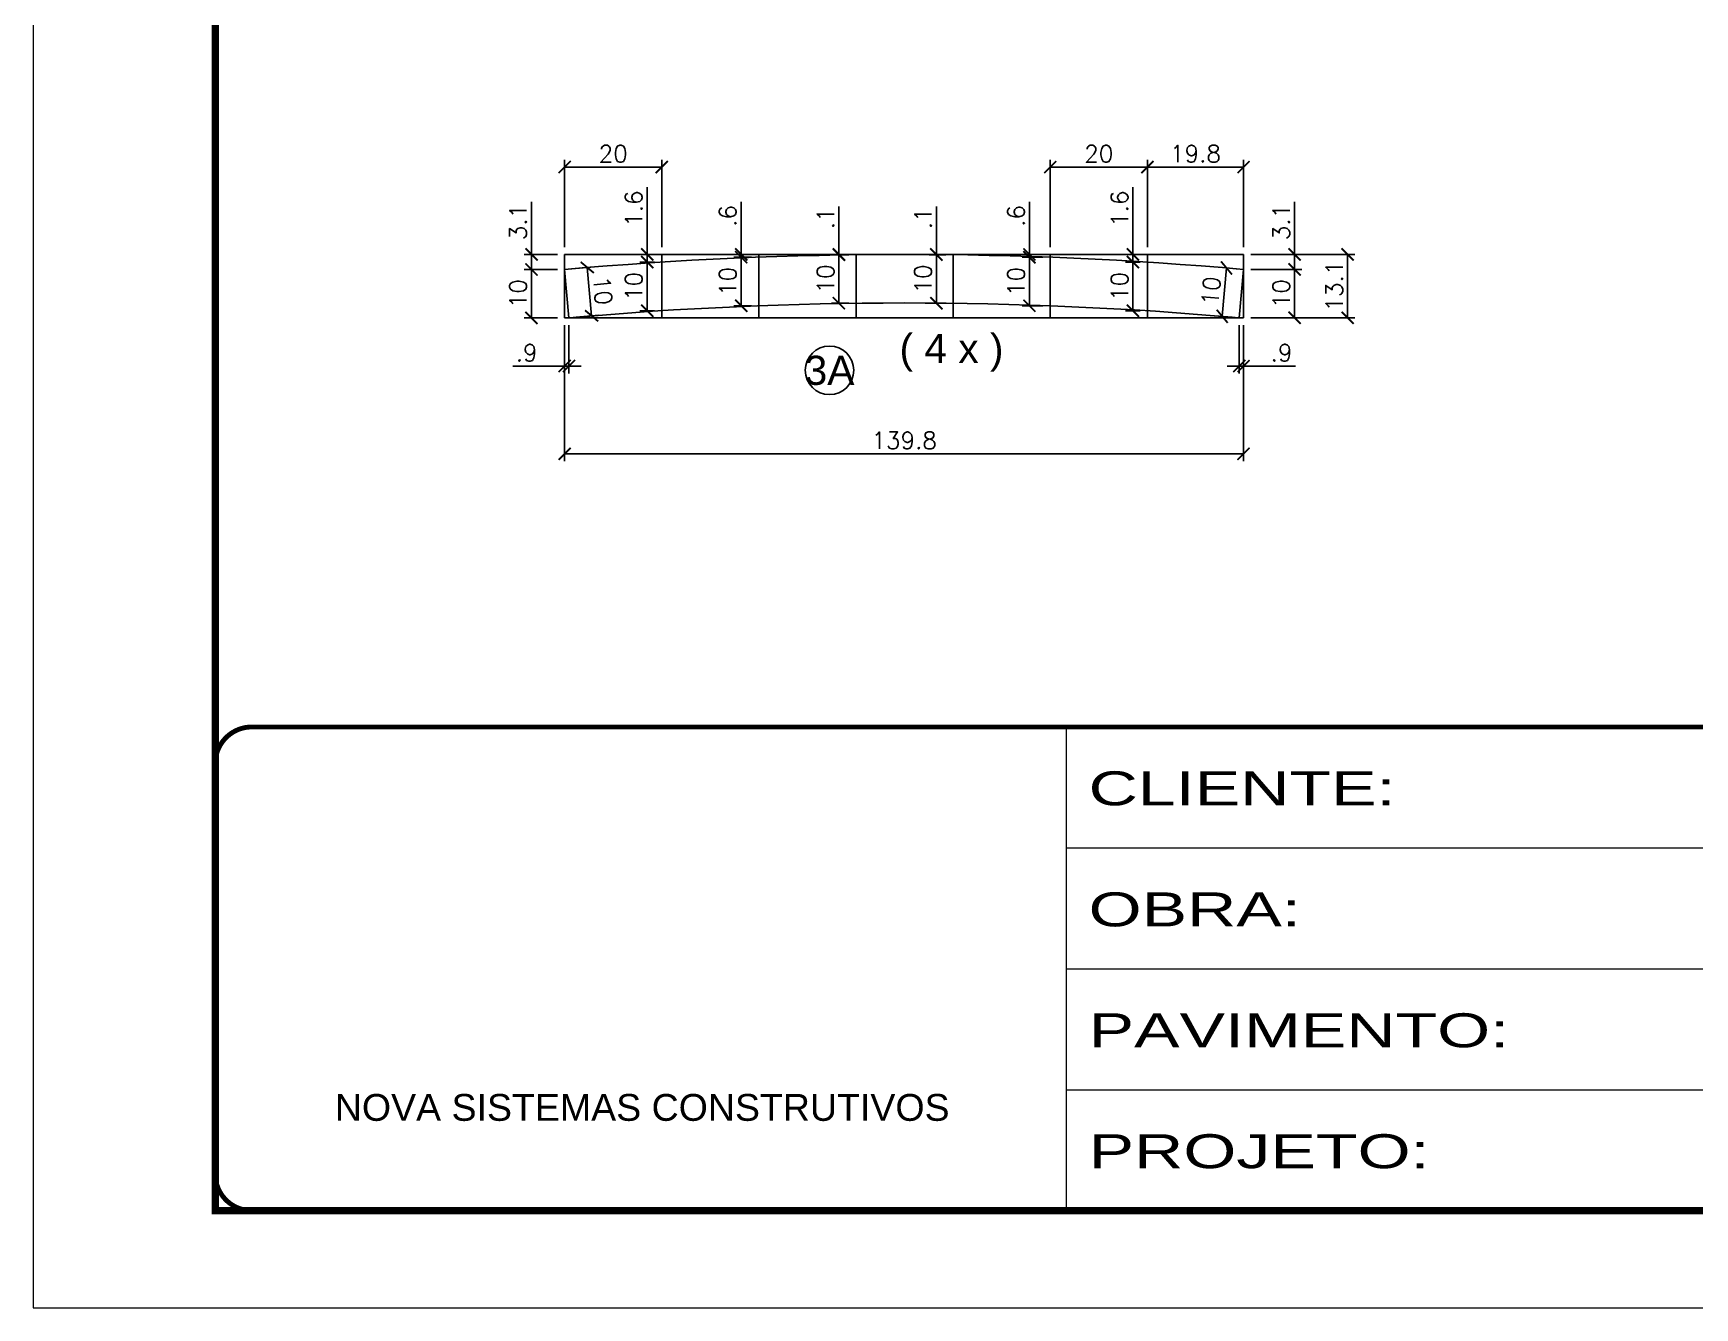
# Model space of a CAD drawing. Extents: x 2582 to 128055, y -26396 to 2611.
# Drawn here: x 2582 to 3266, y -4573 to -4048 of the extents above; entities that cross this region are included whole.
import ezdxf
from ezdxf.enums import TextEntityAlignment as Align

# ---------------------------------------------------------------- set-up
doc = ezdxf.new("R2010")
doc.units = 0
doc.header["$PDMODE"] = 35
doc.linetypes.add('CONTINUO', pattern=[0])
doc.linetypes.add('DASHED', pattern=[0.75, 0.5, -0.25])
for name, color, linetype in [('220', 4, 'Continuous'), ('COTA', 241, 'Continuous'), ('Painéis', 200, 'Continuous'), ('Romaneio', 10, 'Continuous')]:
    doc.layers.add(name, color=color, linetype=linetype)
doc.layers.add('Folhas', color=255, linetype='Continuous', lineweight=9)
doc.layers.add('SARRAFO DE PRESSAO', color=251, linetype='DASHED', lineweight=9)
doc.styles.add('ARIAL', font='arial.ttf')
doc.styles.add('Romans', font='romans.shx')
doc.styles.add('Tecnologia', font='')
doc.styles.get('Tecnologia').set_extended_font_data('Forgotten Futurist')
doc.dimstyles.new('Cota Seção (2x)', dxfattribs={"dimtxt": 7, "dimasz": 5, "dimexe": 3, "dimexo": 3, "dimgap": 2, "dimtad": 3, "dimdec": 1, "dimlfac": 0.5, "dimzin": 12, "dimdsep": 46, "dimtxsty": 'Romans', "dimblk": 'ARCHTICK', "dimcen": 0, "dimclrd": 4, "dimclre": 4, "dimclrt": 1, "dimadec": 1, "dimazin": 3, "dimtfac": 1, "dimtdec": 1, "dimtmove": 0, "dimatfit": 3, "dimldrblk": 'OBLIQUE', "dimfxl": 1, "dimtolj": 1, "dimtzin": 12, "dimarcsym": 0})

# ---------------------------------------------------------------- blocks, each defined once
blk = doc.blocks.new('9999999999')
at = {"color": 30, "linetype": 'CONTINUO'}
for p, q in [((98564.56, 34230.21), (98564.56, 34429.45)), ((98564.56, 34379.64), (99583.98, 34379.64)), ((98564.56, 34329.83), (99487.98, 34329.83)), ((98564.56, 34280.02), (99487.98, 34280.02))]:
    blk.add_line(p, q, dxfattribs=at)
at = {"color": 30, "linetype": 'CONTINUO', "const_width": 2}
blk.add_lwpolyline([(99583.98, 34230.21), (99583.98, 34414.45, 0.414214), (99568.98, 34429.45), (98228.98, 34429.45, 0.414214), (98213.98, 34414.45), (98213.98, 34245.21, 0.414214), (98228.98, 34230.21), (99583.98, 34230.21)], format="xyb", dxfattribs=at)
at = {"layer": 'Folhas'}
blk.add_lwpolyline([(98138.98, 34190.21), (99623.98, 34190.21), (99623.98, 35240.21), (98138.98, 35240.21)], close=True, dxfattribs=at)
at = {"layer": 'Folhas', "color": 30, "const_width": 3}
blk.add_lwpolyline([(98213.98, 34230.21), (99583.98, 34230.21), (99583.98, 35200.21), (98213.98, 35200.21)], close=True, dxfattribs=at)
at = {"color": 7, "linetype": 'Continuous', "ltscale": 5, "style": 'ARIAL'}
blk.add_text('NOVA SISTEMAS CONSTRUTIVOS', height=11.0592, dxfattribs=at).set_placement((98263.19, 34267.21))
at = {"layer": 'Folhas', "color": 7, "style": 'Tecnologia', "width": 1.5}
for s, p in [('CLIENTE:', (98573.65, 34397.17)), ('OBRA:', (98573.65, 34347.31)), ('PAVIMENTO:', (98573.65, 34297.5)), ('PROJETO:', (98573.65, 34247.69))]:
    blk.add_text(s, height=14, dxfattribs=at).set_placement(p)
blk = doc.blocks.new('_ArchTick')
at = {"color": 0, "linetype": 'ByBlock', "const_width": 0.15}
blk.add_lwpolyline([(-0.5, -0.5), (0.5, 0.5)], dxfattribs=at)
blk = doc.blocks.new('*D784')
at = {"layer": '220', "color": 4, "lineweight": -2, "transparency": 16777216}
for p, q in [((2834.5, -4139.16), (2834.5, -4111.49)), ((2837.51, -4139.16), (2831.5, -4139.16)), ((2834.5, -4142.32), (2834.5, -4139.16)), ((2837.51, -4142.32), (2831.5, -4142.32)), ((2834.5, -4142.32), (2834.5, -4147.32))]:
    blk.add_line(p, q, dxfattribs=at)
at = {"layer": 'Defpoints', "color": 0, "transparency": 16777216}
for p in [(2834.5, -4139.16), (2840.51, -4139.16), (2840.51, -4142.32)]:
    blk.add_point(p, dxfattribs=at)
at = {"layer": '220', "color": 4, "lineweight": -2, "transparency": 16777216, "xscale": 5, "yscale": 5, "zscale": 5}
for p, rotation in [((2834.5, -4139.16), 270), ((2834.5, -4142.32), 90)]:
    blk.add_blockref('_ArchTick', p, dxfattribs=dict(at, rotation=rotation))
at = {"layer": '220', "color": 1, "transparency": 16777216, "insert": (2829, -4120.32), "char_height": 7, "attachment_point": 5, "rotation": 90, "style": 'Romans'}
blk.add_mtext('\\A1;1.6', dxfattribs=at)
blk = doc.blocks.new('_Oblique')
at = {"color": 0, "linetype": 'ByBlock', "lineweight": -2}
blk.add_line((-0.5, -0.5), (0.5, 0.5), dxfattribs=at)
blk = doc.blocks.new('*D785')
at = {"layer": '220', "color": 4, "lineweight": -2, "transparency": 16777216}
for p, q in [((2837.51, -4142.32), (2831.5, -4142.32)), ((2834.5, -4142.32), (2834.5, -4162.36)), ((2837.51, -4162.36), (2831.5, -4162.36))]:
    blk.add_line(p, q, dxfattribs=at)
at = {"layer": 'Defpoints', "color": 0, "transparency": 16777216}
for p in [(2840.51, -4142.32), (2834.5, -4162.36), (2840.51, -4162.36)]:
    blk.add_point(p, dxfattribs=at)
at = {"layer": '220', "color": 4, "lineweight": -2, "transparency": 16777216, "xscale": 5, "yscale": 5, "zscale": 5}
for p, rotation in [((2834.5, -4142.32), 90), ((2834.5, -4162.36), 270)]:
    blk.add_blockref('_ArchTick', p, dxfattribs=dict(at, rotation=rotation))
at = {"layer": '220', "color": 1, "transparency": 16777216, "insert": (2829, -4152.34), "char_height": 7, "attachment_point": 5, "rotation": 90, "style": 'Romans'}
blk.add_mtext('\\A1;10', dxfattribs=at)
blk = doc.blocks.new('*D786')
at = {"layer": '220', "color": 4, "lineweight": -2, "transparency": 16777216}
for p, q in [((2877.51, -4140.29), (2870.2, -4140.29)), ((2873.2, -4160.31), (2873.2, -4140.29)), ((2877.51, -4160.31), (2870.2, -4160.31))]:
    blk.add_line(p, q, dxfattribs=at)
at = {"layer": 'Defpoints', "color": 0, "transparency": 16777216}
for p in [(2873.2, -4140.29), (2880.51, -4140.29), (2880.51, -4160.31)]:
    blk.add_point(p, dxfattribs=at)
at = {"layer": '220', "color": 4, "lineweight": -2, "transparency": 16777216, "xscale": 5, "yscale": 5, "zscale": 5}
for p, rotation in [((2873.2, -4140.29), 90), ((2873.2, -4160.31), 270)]:
    blk.add_blockref('_ArchTick', p, dxfattribs=dict(at, rotation=rotation))
at = {"layer": '220', "color": 1, "transparency": 16777216, "insert": (2867.7, -4150.3), "char_height": 7, "attachment_point": 5, "rotation": 90, "style": 'Romans'}
blk.add_mtext('\\A1;10', dxfattribs=at)
blk = doc.blocks.new('*D787')
at = {"layer": '220', "color": 4, "lineweight": -2, "transparency": 16777216}
for p, q in [((2873.2, -4139.16), (2873.2, -4117.49)), ((2877.51, -4139.16), (2870.2, -4139.16)), ((2873.2, -4140.29), (2873.2, -4139.16)), ((2877.51, -4140.29), (2870.2, -4140.29)), ((2873.2, -4140.29), (2873.2, -4145.29))]:
    blk.add_line(p, q, dxfattribs=at)
at = {"layer": 'Defpoints', "color": 0, "transparency": 16777216}
for p in [(2873.2, -4139.16), (2880.51, -4139.16), (2880.51, -4140.29)]:
    blk.add_point(p, dxfattribs=at)
at = {"layer": '220', "color": 4, "lineweight": -2, "transparency": 16777216, "xscale": 5, "yscale": 5, "zscale": 5}
for p, rotation in [((2873.2, -4139.16), 270), ((2873.2, -4140.29), 90)]:
    blk.add_blockref('_ArchTick', p, dxfattribs=dict(at, rotation=rotation))
at = {"layer": '220', "color": 1, "transparency": 16777216, "insert": (2867.7, -4123.32), "char_height": 7, "attachment_point": 5, "rotation": 90, "style": 'Romans'}
blk.add_mtext('\\A1;.6', dxfattribs=at)
blk = doc.blocks.new('*D788')
at = {"layer": '220', "color": 4, "lineweight": -2, "transparency": 16777216}
for p, q in [((2917.51, -4139.28), (2910.46, -4139.28)), ((2913.46, -4159.28), (2913.46, -4139.28)), ((2917.51, -4159.28), (2910.46, -4159.28))]:
    blk.add_line(p, q, dxfattribs=at)
at = {"layer": 'Defpoints', "color": 0, "transparency": 16777216}
for p in [(2913.46, -4139.28), (2920.51, -4139.28), (2920.51, -4159.28)]:
    blk.add_point(p, dxfattribs=at)
at = {"layer": '220', "color": 4, "lineweight": -2, "transparency": 16777216, "xscale": 5, "yscale": 5, "zscale": 5}
for p, rotation in [((2913.46, -4139.28), 90), ((2913.46, -4159.28), 270)]:
    blk.add_blockref('_ArchTick', p, dxfattribs=dict(at, rotation=rotation))
at = {"layer": '220', "color": 1, "transparency": 16777216, "insert": (2907.96, -4149.28), "char_height": 7, "attachment_point": 5, "rotation": 90, "style": 'Romans'}
blk.add_mtext('\\A1;10', dxfattribs=at)
blk = doc.blocks.new('*D789')
at = {"layer": '220', "color": 4, "lineweight": -2, "transparency": 16777216}
for p, q in [((2913.46, -4139.16), (2913.46, -4119.49)), ((2917.51, -4139.16), (2910.46, -4139.16)), ((2917.51, -4139.28), (2910.46, -4139.28)), ((2913.46, -4139.28), (2913.46, -4139.16)), ((2913.46, -4139.28), (2913.46, -4144.28))]:
    blk.add_line(p, q, dxfattribs=at)
at = {"layer": 'Defpoints', "color": 0, "transparency": 16777216}
for p in [(2913.46, -4139.16), (2920.51, -4139.16), (2920.51, -4139.28)]:
    blk.add_point(p, dxfattribs=at)
at = {"layer": '220', "color": 4, "lineweight": -2, "transparency": 16777216, "xscale": 5, "yscale": 5, "zscale": 5}
for p, rotation in [((2913.46, -4139.16), 270), ((2913.46, -4139.28), 90)]:
    blk.add_blockref('_ArchTick', p, dxfattribs=dict(at, rotation=rotation))
at = {"layer": '220', "color": 1, "transparency": 16777216, "insert": (2907.96, -4124.32), "char_height": 7, "attachment_point": 5, "rotation": 90, "style": 'Romans'}
blk.add_mtext('\\A1;.1', dxfattribs=at)
blk = doc.blocks.new('*D790')
at = {"layer": '220', "color": 4, "lineweight": -2, "transparency": 16777216}
for p, q in [((2957.51, -4139.29), (2950.61, -4139.29)), ((2953.61, -4159.29), (2953.61, -4139.29)), ((2957.51, -4159.29), (2950.61, -4159.29))]:
    blk.add_line(p, q, dxfattribs=at)
at = {"layer": 'Defpoints', "color": 0, "transparency": 16777216}
for p in [(2953.61, -4139.29), (2960.51, -4139.29), (2960.51, -4159.29)]:
    blk.add_point(p, dxfattribs=at)
at = {"layer": '220', "color": 4, "lineweight": -2, "transparency": 16777216, "xscale": 5, "yscale": 5, "zscale": 5}
for p, rotation in [((2953.61, -4139.29), 90), ((2953.61, -4159.29), 270)]:
    blk.add_blockref('_ArchTick', p, dxfattribs=dict(at, rotation=rotation))
at = {"layer": '220', "color": 1, "transparency": 16777216, "insert": (2948.11, -4149.29), "char_height": 7, "attachment_point": 5, "rotation": 90, "style": 'Romans'}
blk.add_mtext('\\A1;10', dxfattribs=at)
blk = doc.blocks.new('*D791')
at = {"layer": '220', "color": 4, "lineweight": -2, "transparency": 16777216}
for p, q in [((2953.61, -4139.16), (2953.61, -4119.49)), ((2957.51, -4139.16), (2950.61, -4139.16)), ((2957.51, -4139.29), (2950.61, -4139.29)), ((2953.61, -4139.29), (2953.61, -4139.16)), ((2953.61, -4139.29), (2953.61, -4144.29))]:
    blk.add_line(p, q, dxfattribs=at)
at = {"layer": 'Defpoints', "color": 0, "transparency": 16777216}
for p in [(2953.61, -4139.16), (2960.51, -4139.16), (2960.51, -4139.29)]:
    blk.add_point(p, dxfattribs=at)
at = {"layer": '220', "color": 4, "lineweight": -2, "transparency": 16777216, "xscale": 5, "yscale": 5, "zscale": 5}
for p, rotation in [((2953.61, -4139.16), 270), ((2953.61, -4139.29), 90)]:
    blk.add_blockref('_ArchTick', p, dxfattribs=dict(at, rotation=rotation))
at = {"layer": '220', "color": 1, "transparency": 16777216, "insert": (2948.11, -4124.32), "char_height": 7, "attachment_point": 5, "rotation": 90, "style": 'Romans'}
blk.add_mtext('\\A1;.1', dxfattribs=at)
blk = doc.blocks.new('*D792')
at = {"layer": '220', "color": 4, "lineweight": -2, "transparency": 16777216}
for p, q in [((2997.51, -4140.31), (2988.93, -4140.31)), ((2991.93, -4160.32), (2991.93, -4140.31)), ((2997.51, -4160.32), (2988.93, -4160.32))]:
    blk.add_line(p, q, dxfattribs=at)
at = {"layer": 'Defpoints', "color": 0, "transparency": 16777216}
for p in [(2991.93, -4140.31), (3000.51, -4140.31), (3000.51, -4160.32)]:
    blk.add_point(p, dxfattribs=at)
at = {"layer": '220', "color": 4, "lineweight": -2, "transparency": 16777216, "xscale": 5, "yscale": 5, "zscale": 5}
for p, rotation in [((2991.93, -4140.31), 90), ((2991.93, -4160.32), 270)]:
    blk.add_blockref('_ArchTick', p, dxfattribs=dict(at, rotation=rotation))
at = {"layer": '220', "color": 1, "transparency": 16777216, "insert": (2986.43, -4150.31), "char_height": 7, "attachment_point": 5, "rotation": 90, "style": 'Romans'}
blk.add_mtext('\\A1;10', dxfattribs=at)
blk = doc.blocks.new('*D793')
at = {"layer": '220', "color": 4, "lineweight": -2, "transparency": 16777216}
for p, q in [((2991.93, -4139.16), (2991.93, -4117.49)), ((2997.51, -4139.16), (2988.93, -4139.16)), ((2991.93, -4140.31), (2991.93, -4139.16)), ((2997.51, -4140.31), (2988.93, -4140.31)), ((2991.93, -4140.31), (2991.93, -4145.31))]:
    blk.add_line(p, q, dxfattribs=at)
at = {"layer": 'Defpoints', "color": 0, "transparency": 16777216}
for p in [(2991.93, -4139.16), (3000.51, -4139.16), (3000.51, -4140.31)]:
    blk.add_point(p, dxfattribs=at)
at = {"layer": '220', "color": 4, "lineweight": -2, "transparency": 16777216, "xscale": 5, "yscale": 5, "zscale": 5}
for p, rotation in [((2991.93, -4139.16), 270), ((2991.93, -4140.31), 90)]:
    blk.add_blockref('_ArchTick', p, dxfattribs=dict(at, rotation=rotation))
at = {"layer": '220', "color": 1, "transparency": 16777216, "insert": (2986.43, -4123.32), "char_height": 7, "attachment_point": 5, "rotation": 90, "style": 'Romans'}
blk.add_mtext('\\A1;.6', dxfattribs=at)
blk = doc.blocks.new('*D794')
at = {"layer": '220', "color": 4, "lineweight": -2, "transparency": 16777216}
for p, q in [((3037.51, -4142.34), (3031.56, -4142.34)), ((3034.56, -4162.38), (3034.56, -4142.34)), ((3037.51, -4162.38), (3031.56, -4162.38))]:
    blk.add_line(p, q, dxfattribs=at)
at = {"layer": 'Defpoints', "color": 0, "transparency": 16777216}
for p in [(3034.56, -4142.34), (3040.51, -4142.34), (3040.51, -4162.38)]:
    blk.add_point(p, dxfattribs=at)
at = {"layer": '220', "color": 4, "lineweight": -2, "transparency": 16777216, "xscale": 5, "yscale": 5, "zscale": 5}
for p, rotation in [((3034.56, -4142.34), 90), ((3034.56, -4162.38), 270)]:
    blk.add_blockref('_ArchTick', p, dxfattribs=dict(at, rotation=rotation))
at = {"layer": '220', "color": 1, "transparency": 16777216, "insert": (3029.06, -4152.36), "char_height": 7, "attachment_point": 5, "rotation": 90, "style": 'Romans'}
blk.add_mtext('\\A1;10', dxfattribs=at)
blk = doc.blocks.new('*D795')
at = {"layer": '220', "color": 4, "lineweight": -2, "transparency": 16777216}
for p, q in [((3034.56, -4139.16), (3034.56, -4111.49)), ((3037.51, -4139.16), (3031.56, -4139.16)), ((3034.56, -4142.34), (3034.56, -4139.16)), ((3037.51, -4142.34), (3031.56, -4142.34)), ((3034.56, -4142.34), (3034.56, -4147.34))]:
    blk.add_line(p, q, dxfattribs=at)
at = {"layer": 'Defpoints', "color": 0, "transparency": 16777216}
for p in [(3034.56, -4139.16), (3040.51, -4139.16), (3040.51, -4142.34)]:
    blk.add_point(p, dxfattribs=at)
at = {"layer": '220', "color": 4, "lineweight": -2, "transparency": 16777216, "xscale": 5, "yscale": 5, "zscale": 5}
for p, rotation in [((3034.56, -4139.16), 270), ((3034.56, -4142.34), 90)]:
    blk.add_blockref('_ArchTick', p, dxfattribs=dict(at, rotation=rotation))
at = {"layer": '220', "color": 1, "transparency": 16777216, "insert": (3029.06, -4120.32), "char_height": 7, "attachment_point": 5, "rotation": 90, "style": 'Romans'}
blk.add_mtext('\\A1;1.6', dxfattribs=at)
blk = doc.blocks.new('*D796')
at = {"layer": '220', "color": 4, "lineweight": -2, "transparency": 16777216}
for p, q in [((3077.15, -4145.1), (3070.12, -4144.47)), ((3073.11, -4144.74), (3071.34, -4164.66)), ((3075.38, -4165.02), (3068.35, -4164.4))]:
    blk.add_line(p, q, dxfattribs=at)
at = {"layer": 'Defpoints', "color": 0, "transparency": 16777216}
for p in [(3080.14, -4145.37), (3071.34, -4164.66), (3078.36, -4165.29)]:
    blk.add_point(p, dxfattribs=at)
at = {"layer": '220', "color": 4, "lineweight": -2, "transparency": 16777216, "xscale": 5, "yscale": 5, "zscale": 5}
for p, rotation in [((3073.11, -4144.74), 84.9147519458588), ((3071.34, -4164.66), 264.9147519458588)]:
    blk.add_blockref('_ArchTick', p, dxfattribs=dict(at, rotation=rotation))
at = {"layer": '220', "color": 1, "transparency": 16777216, "insert": (3066.75, -4154.21), "char_height": 7, "attachment_point": 5, "rotation": 84.91475, "style": 'Romans'}
blk.add_mtext('\\A1;10', dxfattribs=at)
blk = doc.blocks.new('*D797')
at = {"layer": '220', "color": 4, "lineweight": -2, "transparency": 16777216}
for p, q in [((3101.15, -4139.16), (3101.15, -4117.49)), ((3083.14, -4139.16), (3104.15, -4139.16)), ((3101.15, -4145.37), (3101.15, -4139.16)), ((3083.14, -4145.37), (3104.15, -4145.37))]:
    blk.add_line(p, q, dxfattribs=at)
at = {"layer": 'Defpoints', "color": 0, "transparency": 16777216}
for p in [(3080.14, -4139.16), (3101.15, -4139.16), (3080.14, -4145.37)]:
    blk.add_point(p, dxfattribs=at)
at = {"layer": '220', "color": 4, "lineweight": -2, "transparency": 16777216, "xscale": 5, "yscale": 5, "zscale": 5}
for p, rotation in [((3101.15, -4139.16), 90), ((3101.15, -4145.37), 270)]:
    blk.add_blockref('_ArchTick', p, dxfattribs=dict(at, rotation=rotation))
at = {"layer": '220', "color": 1, "transparency": 16777216, "insert": (3095.65, -4125.82), "char_height": 7, "attachment_point": 5, "rotation": 90, "style": 'Romans'}
blk.add_mtext('\\A1;3.1', dxfattribs=at)
blk = doc.blocks.new('*D798')
at = {"layer": '220', "color": 4, "lineweight": -2, "transparency": 16777216}
for p, q in [((3083.14, -4145.37), (3104.15, -4145.37)), ((3101.15, -4145.37), (3101.15, -4165.29)), ((3083.14, -4165.29), (3104.15, -4165.29))]:
    blk.add_line(p, q, dxfattribs=at)
at = {"layer": 'Defpoints', "color": 0, "transparency": 16777216}
for p in [(3080.14, -4145.37), (3080.14, -4165.29), (3101.15, -4165.29)]:
    blk.add_point(p, dxfattribs=at)
at = {"layer": '220', "color": 4, "lineweight": -2, "transparency": 16777216, "xscale": 5, "yscale": 5, "zscale": 5}
for p, rotation in [((3101.15, -4145.37), 90), ((3101.15, -4165.29), 270)]:
    blk.add_blockref('_ArchTick', p, dxfattribs=dict(at, rotation=rotation))
at = {"layer": '220', "color": 1, "transparency": 16777216, "insert": (3095.65, -4155.33), "char_height": 7, "attachment_point": 5, "rotation": 90, "style": 'Romans'}
blk.add_mtext('\\A1;10', dxfattribs=at)
blk = doc.blocks.new('*D799')
at = {"layer": '220', "color": 4, "lineweight": -2, "transparency": 16777216}
for p, q in [((3083.14, -4139.16), (3126.01, -4139.16)), ((3123.01, -4165.29), (3123.01, -4139.16)), ((3083.14, -4165.29), (3126.01, -4165.29))]:
    blk.add_line(p, q, dxfattribs=at)
at = {"layer": 'Defpoints', "color": 0, "transparency": 16777216}
for p in [(3080.14, -4139.16), (3123.01, -4139.16), (3080.14, -4165.29)]:
    blk.add_point(p, dxfattribs=at)
at = {"layer": '220', "color": 4, "lineweight": -2, "transparency": 16777216, "xscale": 5, "yscale": 5, "zscale": 5}
for p, rotation in [((3123.01, -4139.16), 90), ((3123.01, -4165.29), 270)]:
    blk.add_blockref('_ArchTick', p, dxfattribs=dict(at, rotation=rotation))
at = {"layer": '220', "color": 1, "transparency": 16777216, "insert": (3117.51, -4152.22), "char_height": 7, "attachment_point": 5, "rotation": 90, "style": 'Romans'}
blk.add_mtext('\\A1;13.1', dxfattribs=at)
blk = doc.blocks.new('*D800')
at = {"layer": '220', "color": 4, "lineweight": -2, "transparency": 16777216}
for p, q in [((2800.51, -4168.29), (2800.51, -4224.29)), ((3080.14, -4168.29), (3080.14, -4224.29)), ((2800.51, -4221.29), (3080.14, -4221.29))]:
    blk.add_line(p, q, dxfattribs=at)
at = {"layer": 'Defpoints', "color": 0, "transparency": 16777216}
for p in [(2800.51, -4165.29), (3080.14, -4165.29), (3080.14, -4221.29)]:
    blk.add_point(p, dxfattribs=at)
at = {"layer": '220', "color": 4, "lineweight": -2, "transparency": 16777216, "xscale": 5, "yscale": 5, "zscale": 5, "rotation": 180}
blk.add_blockref('_ArchTick', (2800.51, -4221.29), dxfattribs=at)
at = {"layer": '220', "color": 4, "lineweight": -2, "transparency": 16777216, "xscale": 5, "yscale": 5, "zscale": 5}
blk.add_blockref('_ArchTick', (3080.14, -4221.29), dxfattribs=at)
at = {"layer": '220', "color": 1, "transparency": 16777216, "insert": (2940.33, -4215.79), "char_height": 7, "attachment_point": 5, "style": 'Romans'}
blk.add_mtext('\\A1;139.8', dxfattribs=at)
blk = doc.blocks.new('*D801')
at = {"layer": '220', "color": 4, "lineweight": -2, "transparency": 16777216}
for p, q in [((2803.5, -4145.1), (2812.82, -4144.27)), ((2811.61, -4164.46), (2809.83, -4144.54)), ((2805.28, -4165.02), (2814.59, -4164.19))]:
    blk.add_line(p, q, dxfattribs=at)
at = {"layer": 'Defpoints', "color": 0, "transparency": 16777216}
for p in [(2800.51, -4145.37), (2809.83, -4144.54), (2802.29, -4165.29)]:
    blk.add_point(p, dxfattribs=at)
at = {"layer": '220', "color": 4, "lineweight": -2, "transparency": 16777216, "xscale": 5, "yscale": 5, "zscale": 5}
for p, rotation in [((2809.83, -4144.54), 95.08524805414643), ((2811.61, -4164.46), 275.0852480541465)]:
    blk.add_blockref('_ArchTick', p, dxfattribs=dict(at, rotation=rotation))
at = {"layer": '220', "color": 1, "transparency": 16777216, "insert": (2816.2, -4154.01), "char_height": 7, "attachment_point": 5, "rotation": 275.08525, "style": 'Romans'}
blk.add_mtext('\\A1;10', dxfattribs=at)
blk = doc.blocks.new('*D802')
at = {"layer": '220', "color": 4, "lineweight": -2, "transparency": 16777216}
for p, q in [((2797.51, -4145.37), (2783.84, -4145.37)), ((2786.84, -4165.29), (2786.84, -4145.37)), ((2797.51, -4165.29), (2783.84, -4165.29))]:
    blk.add_line(p, q, dxfattribs=at)
at = {"layer": 'Defpoints', "color": 0, "transparency": 16777216}
for p in [(2786.84, -4145.37), (2800.51, -4145.37), (2800.51, -4165.29)]:
    blk.add_point(p, dxfattribs=at)
at = {"layer": '220', "color": 4, "lineweight": -2, "transparency": 16777216, "xscale": 5, "yscale": 5, "zscale": 5}
for p, rotation in [((2786.84, -4145.37), 90), ((2786.84, -4165.29), 270)]:
    blk.add_blockref('_ArchTick', p, dxfattribs=dict(at, rotation=rotation))
at = {"layer": '220', "color": 1, "transparency": 16777216, "insert": (2781.34, -4155.33), "char_height": 7, "attachment_point": 5, "rotation": 90, "style": 'Romans'}
blk.add_mtext('\\A1;10', dxfattribs=at)
blk = doc.blocks.new('*D803')
at = {"layer": '220', "color": 4, "lineweight": -2, "transparency": 16777216}
for p, q in [((2786.84, -4139.16), (2786.84, -4117.49)), ((2797.51, -4139.16), (2783.84, -4139.16)), ((2786.84, -4145.37), (2786.84, -4139.16)), ((2797.51, -4145.37), (2783.84, -4145.37))]:
    blk.add_line(p, q, dxfattribs=at)
at = {"layer": 'Defpoints', "color": 0, "transparency": 16777216}
for p in [(2786.84, -4139.16), (2800.51, -4139.16), (2800.51, -4145.37)]:
    blk.add_point(p, dxfattribs=at)
at = {"layer": '220', "color": 4, "lineweight": -2, "transparency": 16777216, "xscale": 5, "yscale": 5, "zscale": 5}
for p, rotation in [((2786.84, -4139.16), 90), ((2786.84, -4145.37), 270)]:
    blk.add_blockref('_ArchTick', p, dxfattribs=dict(at, rotation=rotation))
at = {"layer": '220', "color": 1, "transparency": 16777216, "insert": (2781.34, -4125.82), "char_height": 7, "attachment_point": 5, "rotation": 90, "style": 'Romans'}
blk.add_mtext('\\A1;3.1', dxfattribs=at)
blk = doc.blocks.new('*D804')
at = {"layer": '220', "color": 4, "lineweight": -2, "transparency": 16777216}
for p, q in [((2800.51, -4136.16), (2800.51, -4100.18)), ((2800.51, -4103.18), (2840.51, -4103.18)), ((2840.51, -4136.16), (2840.51, -4100.18))]:
    blk.add_line(p, q, dxfattribs=at)
at = {"layer": 'Defpoints', "color": 0, "transparency": 16777216}
for p in [(2840.51, -4103.18), (2800.51, -4139.16), (2840.51, -4139.16)]:
    blk.add_point(p, dxfattribs=at)
at = {"layer": '220', "color": 4, "lineweight": -2, "transparency": 16777216, "xscale": 5, "yscale": 5, "zscale": 5, "rotation": 180}
blk.add_blockref('_ArchTick', (2800.51, -4103.18), dxfattribs=at)
at = {"layer": '220', "color": 4, "lineweight": -2, "transparency": 16777216, "xscale": 5, "yscale": 5, "zscale": 5}
blk.add_blockref('_ArchTick', (2840.51, -4103.18), dxfattribs=at)
at = {"layer": '220', "color": 1, "transparency": 16777216, "insert": (2820.51, -4097.68), "char_height": 7, "attachment_point": 5, "style": 'Romans'}
blk.add_mtext('\\A1;20', dxfattribs=at)
blk = doc.blocks.new('*D805')
at = {"layer": '220', "color": 4, "lineweight": -2, "transparency": 16777216}
for p, q in [((3000.51, -4136.16), (3000.51, -4100.18)), ((3000.51, -4103.18), (3040.51, -4103.18)), ((3040.51, -4136.16), (3040.51, -4100.18))]:
    blk.add_line(p, q, dxfattribs=at)
at = {"layer": 'Defpoints', "color": 0, "transparency": 16777216}
for p in [(3040.51, -4103.18), (3000.51, -4139.16), (3040.51, -4139.16)]:
    blk.add_point(p, dxfattribs=at)
at = {"layer": '220', "color": 4, "lineweight": -2, "transparency": 16777216, "xscale": 5, "yscale": 5, "zscale": 5, "rotation": 180}
blk.add_blockref('_ArchTick', (3000.51, -4103.18), dxfattribs=at)
at = {"layer": '220', "color": 4, "lineweight": -2, "transparency": 16777216, "xscale": 5, "yscale": 5, "zscale": 5}
blk.add_blockref('_ArchTick', (3040.51, -4103.18), dxfattribs=at)
at = {"layer": '220', "color": 1, "transparency": 16777216, "insert": (3020.51, -4097.68), "char_height": 7, "attachment_point": 5, "style": 'Romans'}
blk.add_mtext('\\A1;20', dxfattribs=at)
blk = doc.blocks.new('*D806')
at = {"layer": '220', "color": 4, "lineweight": -2, "transparency": 16777216}
for p, q in [((3040.51, -4136.16), (3040.51, -4100.18)), ((3040.51, -4103.18), (3080.14, -4103.18)), ((3080.14, -4136.16), (3080.14, -4100.18))]:
    blk.add_line(p, q, dxfattribs=at)
at = {"layer": 'Defpoints', "color": 0, "transparency": 16777216}
for p in [(3080.14, -4103.18), (3040.51, -4139.16), (3080.14, -4139.16)]:
    blk.add_point(p, dxfattribs=at)
at = {"layer": '220', "color": 4, "lineweight": -2, "transparency": 16777216, "xscale": 5, "yscale": 5, "zscale": 5, "rotation": 180}
blk.add_blockref('_ArchTick', (3040.51, -4103.18), dxfattribs=at)
at = {"layer": '220', "color": 4, "lineweight": -2, "transparency": 16777216, "xscale": 5, "yscale": 5, "zscale": 5}
blk.add_blockref('_ArchTick', (3080.14, -4103.18), dxfattribs=at)
at = {"layer": '220', "color": 1, "transparency": 16777216, "insert": (3060.33, -4097.68), "char_height": 7, "attachment_point": 5, "style": 'Romans'}
blk.add_mtext('\\A1;19.8', dxfattribs=at)
blk = doc.blocks.new('*D807')
at = {"layer": '220', "color": 4, "lineweight": -2, "transparency": 16777216}
for p, q in [((2800.51, -4168.29), (2800.51, -4188.15)), ((2802.29, -4168.29), (2802.29, -4188.15)), ((2800.51, -4185.15), (2779.18, -4185.15)), ((2802.29, -4185.15), (2800.51, -4185.15)), ((2802.29, -4185.15), (2807.29, -4185.15))]:
    blk.add_line(p, q, dxfattribs=at)
at = {"layer": 'Defpoints', "color": 0, "transparency": 16777216}
for p in [(2800.51, -4165.29), (2802.29, -4165.29), (2800.51, -4185.15)]:
    blk.add_point(p, dxfattribs=at)
at = {"layer": '220', "color": 4, "lineweight": -2, "transparency": 16777216, "xscale": 5, "yscale": 5, "zscale": 5}
blk.add_blockref('_ArchTick', (2800.51, -4185.15), dxfattribs=at)
at = {"layer": '220', "color": 4, "lineweight": -2, "transparency": 16777216, "xscale": 5, "yscale": 5, "zscale": 5, "rotation": 180}
blk.add_blockref('_ArchTick', (2802.29, -4185.15), dxfattribs=at)
at = {"layer": '220', "color": 1, "transparency": 16777216, "insert": (2784.85, -4179.65), "char_height": 7, "attachment_point": 5, "style": 'Romans'}
blk.add_mtext('\\A1;.9', dxfattribs=at)
blk = doc.blocks.new('*D808')
at = {"layer": '220', "color": 4, "lineweight": -2, "transparency": 16777216}
for p, q in [((3078.36, -4168.29), (3078.36, -4188.15)), ((3080.14, -4168.29), (3080.14, -4188.15)), ((3078.36, -4185.15), (3073.36, -4185.15)), ((3078.36, -4185.15), (3080.14, -4185.15)), ((3080.14, -4185.15), (3101.47, -4185.15))]:
    blk.add_line(p, q, dxfattribs=at)
at = {"layer": 'Defpoints', "color": 0, "transparency": 16777216}
for p in [(3078.36, -4165.29), (3080.14, -4165.29), (3080.14, -4185.15)]:
    blk.add_point(p, dxfattribs=at)
at = {"layer": '220', "color": 4, "lineweight": -2, "transparency": 16777216, "xscale": 5, "yscale": 5, "zscale": 5}
blk.add_blockref('_ArchTick', (3078.36, -4185.15), dxfattribs=at)
at = {"layer": '220', "color": 4, "lineweight": -2, "transparency": 16777216, "xscale": 5, "yscale": 5, "zscale": 5, "rotation": 180}
blk.add_blockref('_ArchTick', (3080.14, -4185.15), dxfattribs=at)
at = {"layer": '220', "color": 1, "transparency": 16777216, "insert": (3095.8, -4179.65), "char_height": 7, "attachment_point": 5, "style": 'Romans'}
blk.add_mtext('\\A1;.9', dxfattribs=at)

msp = doc.modelspace()

# ---------------------------------------------------------------- linework, layer by layer
at = {"layer": 'COTA', "linetype": 'ByBlock'}
for p, q in [((2800.51, -4139.16), (3080.14, -4139.16)), ((2800.51, -4165.29), (2800.51, -4139.16)), ((2840.51, -4165.29), (2840.51, -4139.16)), ((2880.51, -4165.29), (2880.51, -4139.16)), ((2920.51, -4165.29), (2920.51, -4139.16)), ((2960.51, -4165.29), (2960.51, -4139.16)), ((3000.51, -4165.29), (3000.51, -4139.16)), ((3040.51, -4165.29), (3040.51, -4139.16)), ((3080.14, -4165.29), (3080.14, -4139.16)), ((2800.51, -4165.29), (3080.14, -4165.29))]:
    msp.add_line(p, q, dxfattribs=at)
at = {"layer": 'Painéis'}
msp.add_lwpolyline([(2802.29, -4165.29, -0.044406), (3078.36, -4165.29), (3080.14, -4145.37, 0.044406), (2800.51, -4145.37)], format="xyb", close=True, dxfattribs=at)
at = {"layer": 'Romaneio', "color": 1, "linetype": 'ByBlock'}
msp.add_circle((2909.6, -4186.9), 10, dxfattribs=at)

# ---------------------------------------------------------------- block references
at = {"layer": 'SARRAFO DE PRESSAO', "color": 6, "linetype": 'ByBlock'}
msp.add_blockref('9999999999', (-95557.34, -38763.26), dxfattribs=at)

# ---------------------------------------------------------------- texts
at = {"layer": 'Romaneio', "color": 255, "linetype": 'ByBlock', "style": 'ARIAL'}
for s, p in [('( 4 x )', (2959.85, -4177.88)), ('3A', (2909.6, -4186.9))]:
    msp.add_text(s, height=12, dxfattribs=at).set_placement(p, align=Align.MIDDLE_CENTER)

# ---------------------------------------------------------------- dimensions: what is measured, and where the dimension line sits
at = {"layer": '220'}
for base, p1, p2, picture, middle in [((2840.51, -4103.18), (2800.51, -4139.16), (2840.51, -4139.16), '*D804', (2820.51, -4097.68)), ((2800.51, -4185.15), (2802.29, -4165.29), (2800.51, -4165.29), '*D807', (2784.85, -4179.65)), ((3080.14, -4185.15), (3078.36, -4165.29), (3080.14, -4165.29), '*D808', (3095.8, -4179.65))]:
    dim = msp.add_linear_dim(base=base, p1=p1, p2=p2, dimstyle='Cota Seção (2x)', dxfattribs=at)
    dim.commit()
    dim.dimension.update_dxf_attribs({"geometry": picture, "text_midpoint": middle})
for base, p1, p2, picture, middle in [((3040.51, -4103.18), (3000.51, -4139.16), (3040.51, -4139.16), '*D805', (3020.51, -4097.68)), ((3080.14, -4103.18), (3040.51, -4139.16), (3080.14, -4139.16), '*D806', (3060.33, -4097.68))]:
    dim = msp.add_linear_dim(base=base, p1=p1, p2=p2, dimstyle='Cota Seção (2x)', override={"dimtmove": 1}, dxfattribs=at)
    dim.commit()
    dim.dimension.update_dxf_attribs({"geometry": picture, "text_midpoint": middle})
for base, p1, p2, picture, middle in [((2834.5, -4139.16), (2840.51, -4142.32), (2840.51, -4139.16), '*D784', (2829, -4120.32)), ((3034.56, -4139.16), (3040.51, -4142.34), (3040.51, -4139.16), '*D795', (3029.06, -4120.32)), ((2873.2, -4139.16), (2880.51, -4140.29), (2880.51, -4139.16), '*D787', (2867.7, -4123.32)), ((2913.46, -4139.16), (2920.51, -4139.28), (2920.51, -4139.16), '*D789', (2907.96, -4124.32)), ((2953.61, -4139.16), (2960.51, -4139.29), (2960.51, -4139.16), '*D791', (2948.11, -4124.32)), ((2991.93, -4139.16), (3000.51, -4140.31), (3000.51, -4139.16), '*D793', (2986.43, -4123.32)), ((2834.5, -4162.36), (2840.51, -4142.32), (2840.51, -4162.36), '*D785', (2829, -4152.34)), ((2873.2, -4140.29), (2880.51, -4160.31), (2880.51, -4140.29), '*D786', (2867.7, -4150.3)), ((2913.46, -4139.28), (2920.51, -4159.28), (2920.51, -4139.28), '*D788', (2907.96, -4149.28)), ((2953.61, -4139.29), (2960.51, -4159.29), (2960.51, -4139.29), '*D790', (2948.11, -4149.29)), ((2991.93, -4140.31), (3000.51, -4160.32), (3000.51, -4140.31), '*D792', (2986.43, -4150.31)), ((3034.56, -4142.34), (3040.51, -4162.38), (3040.51, -4142.34), '*D794', (3029.06, -4152.36)), ((3123.01, -4139.16), (3080.14, -4165.29), (3080.14, -4139.16), '*D799', (3117.51, -4152.22))]:
    dim = msp.add_linear_dim(base=base, p1=p1, p2=p2, angle=90, dimstyle='Cota Seção (2x)', dxfattribs=at)
    dim.commit()
    dim.dimension.update_dxf_attribs({"geometry": picture, "text_midpoint": middle})
for p1, p2, distance, picture, middle in [((2800.51, -4145.37), (2800.51, -4139.16), 13.67, '*D803', (2781.34, -4125.82)), ((3080.14, -4145.37), (3080.14, -4139.16), -21.01, '*D797', (3095.65, -4125.82)), ((2800.51, -4165.29), (2800.51, -4145.37), 13.67, '*D802', (2781.34, -4155.33)), ((2802.29, -4165.29), (2800.51, -4145.37), -9.36, '*D801', (2816.2, -4154.01)), ((3080.14, -4145.37), (3078.36, -4165.29), -7.05, '*D796', (3066.75, -4154.21)), ((3080.14, -4145.37), (3080.14, -4165.29), 21.01, '*D798', (3095.65, -4155.33))]:
    dim = msp.add_aligned_dim(p1=p1, p2=p2, distance=distance, dimstyle='Cota Seção (2x)', dxfattribs=at)
    dim.commit()
    dim.dimension.update_dxf_attribs({"geometry": picture, "text_midpoint": middle})
dim = msp.add_linear_dim(base=(3080.14, -4221.29), p1=(2800.51, -4165.29), p2=(3080.14, -4165.29), dimstyle='Cota Seção (2x)', dxfattribs=at)
dim.commit()
dim.dimension.update_dxf_attribs({"geometry": '*D800', "text_midpoint": (2940.33, -4221.29), "dimtype": 160})

doc.saveas('drawing.dxf')
